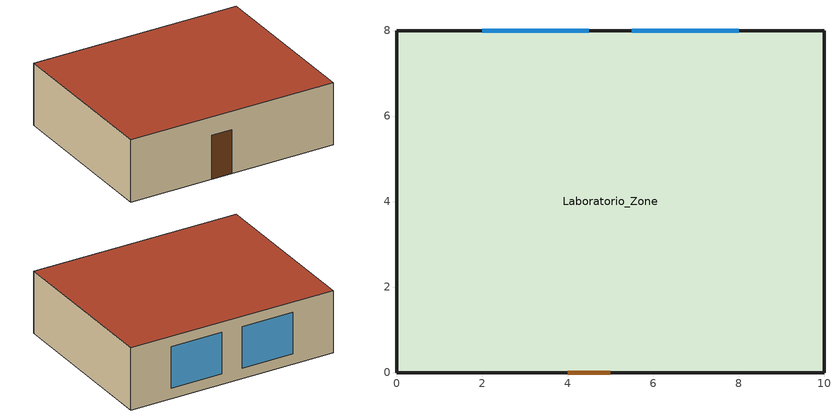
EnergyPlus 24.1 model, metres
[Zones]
Laboratorio_Zone
 floor ground (Floor_Construction): 0,0 0,8 10,8 10,0 z0
 wall outside (Wall_Exterior): 0,0 10,0 10,8 0,8 0,0 z0:3
 window (Window_Construction): 2,8 4.5,8 / 5.5,8 8,8 z0.5:2.5
 door (Wall_Interior): 4,0 5,0 z0:2.1
 roof outside (Roof_Construction): 0,8 0,0 10,0 10,8 z3
[Building]
Laboratorio_Arquitetura: North Axis {deg}=0; Terrain=Suburbs; Loads Convergence Tolerance Value=0.04; Temperature Convergence Tolerance Value {deltaC}=0.4; Solar Distribution=FullInteriorAndExterior; Maximum Number of Warmup Days=25; Minimum Number of Warmup Days=6
[Site:Location]
Fortaleza_CE_BRA: Latitude {deg}=-3.72; Longitude {deg}=-38.54; Time Zone {hr}=-3; Elevation {m}=21
[SizingPeriod:DesignDay] Day of Month=21; Dry-Bulb Temperature Range Modifier Type=DefaultMultipliers; Humidity Condition Type=Wetbulb; Barometric Pressure {Pa}=101289; Rain Indicator=No; Snow Indicator=No; Daylight Saving Time Indicator=No; Solar Model Indicator=ASHRAEClearSky
Name | Month | Day Type | Maximum Dry-Bulb Temperature {C} | Daily Dry-Bulb Temperature Range {deltaC} | Wetbulb or DewPoint at Maximum Dry-Bulb {C} | Wind Speed {m/s} | Wind Direction {deg} | Sky Clearness
Fortaleza Ann Htg 99.6% Condns DB | 1 | WinterDesignDay | 23.5 | 0 | 21.5 | 4.5 | 90 | 0
Fortaleza Ann Clg .4% Condns DB=>MWB | 12 | SummerDesignDay | 33.5 | 7 | 26.5 | 4.9 | 110 | 1
[Material] Thermal Absorptance=0.9
Name | Roughness | Thickness {m} | Conductivity {W/m-K} | Density {kg/m3} | Specific Heat {J/kg-K} | Solar Absorptance | Visible Absorptance
Concrete_20cm | MediumRough | 0.2 | 1.75 | 2243 | 837 | 0.7 | 0.7
Brick_10cm | MediumRough | 0.1 | 0.89 | 1920 | 790 | 0.7 | 0.7
Plaster_2cm | Smooth | 0.02 | 0.72 | 1856 | 780 | 0.5 | 0.5
Insulation_5cm | MediumRough | 0.05 | 0.04 | 91 | 837 | 0.7 | 0.7
[WindowMaterial:SimpleGlazingSystem]
SimpleWindow_DoublePane: U-Factor {W/m2-K}=2.7; Solar Heat Gain Coefficient=0.7; Visible Transmittance=0.8
[Construction]
Wall_Exterior; Wall_Interior: Plaster_2cm, Brick_10cm, Plaster_2cm
Floor_Construction: Concrete_20cm
Roof_Construction: Concrete_20cm, Insulation_5cm
Window_Construction: SimpleWindow_DoublePane
[Zone]
Laboratorio_Zone: 0, 0, 0, 1, 1, autocalculate, autocalculate
[People]
Ocupacao_Lab: Zone or ZoneList=Laboratorio_Zone; Number of People Schedule=Ocupacao_Laboratorio; Number of People Calculation Method=People; Number of People=30; Fraction Radiant=0.3; Activity Level Schedule=ActivityLevel_Seated
[Lights]
Iluminacao_Lab: Zone or ZoneList=Laboratorio_Zone; Schedule=Iluminacao_Laboratorio; Design Level Calculation Method=Watts/Area; Watts per Zone Floor Area {W/m2}=12; Return Air Fraction=0; Fraction Radiant=0.42; Fraction Visible=0.18; Fraction Replaceable=1
[ElectricEquipment]
Equipamentos_Lab: Zone or ZoneList=Laboratorio_Zone; Schedule=Equipamentos_Laboratorio; Design Level Calculation Method=Watts/Area; Watts per Zone Floor Area {W/m2}=10; Fraction Latent=0; Fraction Radiant=0.5; Fraction Lost=0
[ZoneInfiltration:DesignFlowRate]
Infiltracao_Lab: Zone or ZoneList=Laboratorio_Zone; Schedule=Always_On; Design Flow Rate Calculation Method=flow/zone; Design Flow Rate {m3/s}=0.05; Constant Term Coefficient=1; Temperature Term Coefficient=0; Velocity Term Coefficient=0; Velocity Squared Term Coefficient=0
[ZoneControl:Thermostat]
Termostato_Lab: Zone or ZoneList=Laboratorio_Zone; Control Type Schedule=Zone_Control_Type_Sched; Control 1=Dual_Setpoint
[ThermostatSetpoint:DualSetpoint]
Dual_Setpoint: Heating Setpoint Temperature Schedule=Termostato_Aquecimento; Cooling Setpoint Temperature Schedule=Termostato_Resfriamento
[Zone equipment]
Laboratorio_Zone: AC_Unit_1, AC_Unit_2
[ZoneHVAC:PackagedTerminalAirConditioner] Availability Schedule=Always_On; Cooling Supply Air Flow Rate {m3/s}=autosize; Heating Supply Air Flow Rate {m3/s}=autosize; Cooling Outdoor Air Flow Rate {m3/s}=autosize; Heating Outdoor Air Flow Rate {m3/s}=autosize; Fan Placement=BlowThrough; Supply Air Fan Operating Mode Schedule=FanOpModeSchedule
Name | Supply Air Fan | Heating Coil | Cooling Coil
AC_Unit_1 | AC1_Fan | AC1_Heating_Coil | AC1_Cooling_Coil
AC_Unit_2 | AC2_Fan | AC2_Heating_Coil | AC2_Cooling_Coil
[Fan:OnOff] Availability Schedule=Always_On; Fan Total Efficiency=0.7; Pressure Rise {Pa}=300; Maximum Flow Rate {m3/s}=autosize; Motor Efficiency=0.9; Motor In Airstream Fraction=1
AC1_Fan; AC2_Fan
[Coil:Heating:Electric] Availability Schedule=Always_On; Efficiency=1; Nominal Capacity {W}=autosize
AC1_Heating_Coil; AC2_Heating_Coil
[Coil:Cooling:DX] Availability Schedule=Always_On
Name | Performance Object
AC1_Cooling_Coil | AC1_CoolingCoilPerf
AC2_Cooling_Coil | AC2_CoolingCoilPerf
[Coil:Cooling:DX:CurveFit:Performance] Crankcase Heater Capacity {W}=0; Maximum Outdoor Dry-Bulb Temperature for Crankcase Heater Operation {C}=10; Capacity Control Method=Discrete; Compressor Fuel Type=Electricity
Name | Mode 1
AC1_CoolingCoilPerf | AC1_OpMode
AC2_CoolingCoilPerf | AC2_OpMode
[Coil:Cooling:DX:CurveFit:OperatingMode] Rated Gross Total Cooling Capacity {W}=autosize; Rated Evaporator Air Flow Rate {m3/s}=autosize; Maximum Cycling Rate {cycles/hr}=0; Ratio of Initial Moisture Evaporation Rate and Steady State Latent Capacity=0; Latent Capacity Time Constant {s}=0; Nominal Time for Condensate Removal to Begin {s}=0; Condenser Type=AirCooled; Nominal Evaporative Condenser Pump Power {W}=0; Nominal Speed Number=1
Name | Speed 1
AC1_OpMode | AC1_Speed
AC2_OpMode | AC2_Speed
[Coil:Cooling:DX:CurveFit:Speed] Gross Total Cooling Capacity Fraction=1; Evaporator Air Flow Rate Fraction=1; Condenser Air Flow Rate Fraction=1; Gross Sensible Heat Ratio=autosize; Gross Cooling COP {W/W}=3; Active Fraction of Coil Face Area=1; Evaporative Condenser Pump Power Fraction=1; Evaporative Condenser Effectiveness=0; Total Cooling Capacity Modifier Function of Temperature Curve=WindACCoolCapFT; Total Cooling Capacity Modifier Function of Air Flow Fraction Curve=WindACCoolCapFFF; Energy Input Ratio Modifier Function of Temperature Curve=WindACEIRFT; Energy Input Ratio Modifier Function of Air Flow Fraction Curve=WindACEIRFFF; Part Load Fraction Correlation Curve=WindACPLFFPLR
AC1_Speed; AC2_Speed
[Schedule:Compact]
Always_On; FanOpModeSchedule: Through: 12/31, For: AllDays, Until: 24:00, 1
Ocupacao_Laboratorio: Through: 12/31, For: Weekdays, Until: 07:00, 0, Until: 12:00, 1, Until: 14:00, 0.5, Until: 18:00, 1, Until: 24:00, 0, For: SummerDesignDay WinterDesignDay, Until: 24:00, 1, For: AllOtherDays, Until: 24:00, 0
Iluminacao_Laboratorio: Through: 12/31, For: Weekdays, Until: 07:00, 0.05, Until: 18:00, 1, Until: 24:00, 0.05, For: AllOtherDays, Until: 24:00, 0.05
Equipamentos_Laboratorio: Through: 12/31, For: Weekdays, Until: 07:00, 0.1, Until: 18:00, 0.8, Until: 24:00, 0.1, For: AllOtherDays, Until: 24:00, 0.1
Termostato_Aquecimento: Through: 12/31, For: AllDays, Until: 24:00, 20
Termostato_Resfriamento: Through: 12/31, For: AllDays, Until: 24:00, 24
ActivityLevel_Seated: Through: 12/31, For: AllDays, Until: 24:00, 120
Zone_Control_Type_Sched: Through: 12/31, For: AllDays, Until: 24:00, 4
[Curve:Biquadratic] Minimum Value of x=12.77778; Maximum Value of x=23.88889; Minimum Value of y=18; Maximum Value of y=46.11111; Input Unit Type for X=Temperature; Input Unit Type for Y=Temperature; Output Unit Type=Dimensionless
Name | Coefficient1 Constant | Coefficient2 x | Coefficient3 x**2 | Coefficient4 y | Coefficient5 y**2 | Coefficient6 x*y
WindACCoolCapFT | 0.942588 | 0.00954335 | 0.00068377 | -0.0110427 | 5.249e-06 | -9.72e-06
WindACEIRFT | 0.342414 | 0.034885 | -0.0006237 | 0.00497722 | 0.000437951 | -0.000728028
[Curve:Quadratic]
Name | Coefficient1 Constant | Coefficient2 x | Coefficient3 x**2 | Minimum Value of x | Maximum Value of x
WindACCoolCapFFF | 0.8 | 0.2 | 0 | 0.5 | 1.5
WindACEIRFFF | 1.1552 | -0.1808 | 0.0256 | 0.5 | 1.5
WindACPLFFPLR | 0.85 | 0.15 | 0 | 0 | 1
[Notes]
LABORATÓRIO DE ARQUITETURA - CAMPUS UFC QUIXADÁ
Simulação Térmica - Grupo 2
Descrição: Laboratório com 2 ar-condicionados, 2 janelas grandes, lousa
